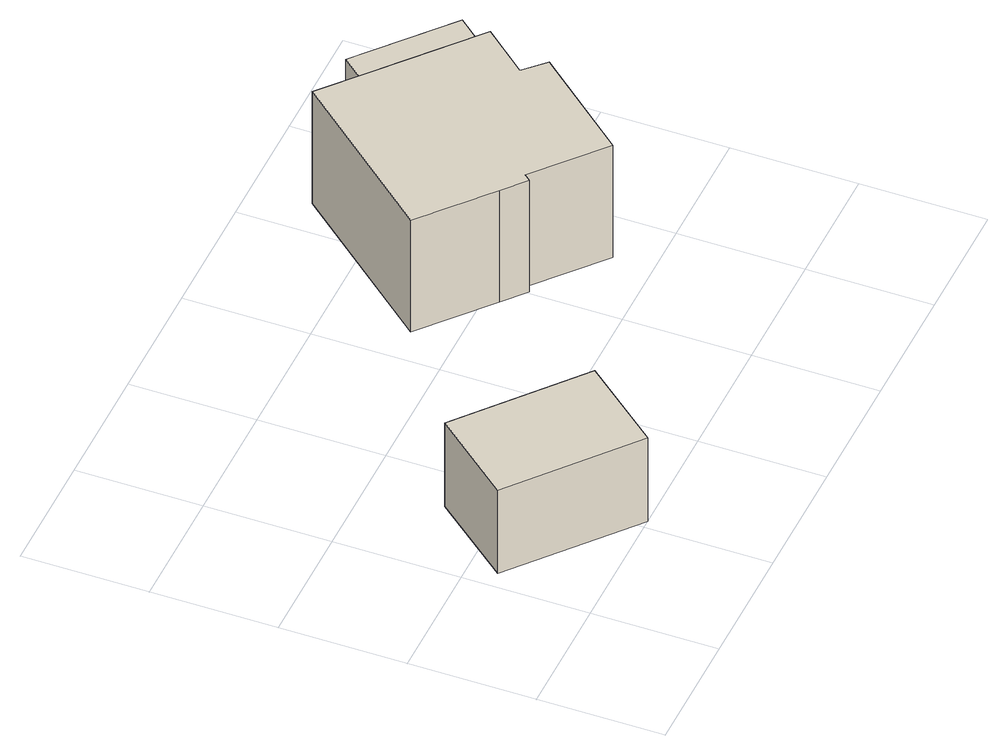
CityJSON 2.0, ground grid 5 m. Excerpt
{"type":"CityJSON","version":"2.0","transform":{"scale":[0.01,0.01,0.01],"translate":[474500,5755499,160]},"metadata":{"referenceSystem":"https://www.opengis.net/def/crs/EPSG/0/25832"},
"CityObjects":{
"building1":{"type":"Building","attributes":{"Gemeindeschluessel":"05711000","BezugspunktDach":"2000","function":"31001_9998","measuredHeight":5.25},"address":[{"country":"Germany","locality":"Bielefeld","thoroughfareNumber":"485","thoroughfareName":"Senner Hellweg"}],"geometry":[{"type":"Solid","lod":"1","boundaries":[[[[0,1,2,3]],[[4,5,6,7]],[[4,7,3,2]],[[5,4,2,1]],[[6,5,1,0]],[[7,6,0,3]]]]}]},
"building2":{"type":"Building","attributes":{"Gemeindeschluessel":"05711000","function":"31001_1010"},"address":[{"country":"Germany","locality":"Bielefeld","thoroughfareNumber":"485","thoroughfareName":"Senner Hellweg"}],"children":["building2-1","building2-2"]},
"building2-1":{"type":"BuildingPart","attributes":{"BezugspunktDach":"2000","measuredHeight":7.71},"parents":["building2"],"geometry":[{"type":"Solid","lod":"1","boundaries":[[[[8,9,10,11,12,13,14,15,16,17,18]],[[19,20,21,22,23,24,25,26,27,28,29]],[[19,29,18,17]],[[20,19,17,16]],[[21,20,16,15]],[[22,21,15,14]],[[23,22,14,13]],[[24,23,13,12]],[[25,24,12,11]],[[26,25,11,10]],[[27,26,10,9]],[[28,27,9,8]],[[29,28,8,18]]]]}]},
"building2-2":{"type":"BuildingPart","attributes":{"BezugspunktDach":"2000","measuredHeight":4.14},"parents":["building2"],"geometry":[{"type":"Solid","lod":"1","boundaries":[[[[30,31,32,33]],[[27,25,34,35]],[[27,35,33,32]],[[25,27,32,31]],[[34,25,31,30]],[[35,34,30,33]]]]}]}
},
"vertices":[
[333,702,401],[72,387,401],[538,0,401],[799,315,401],[538,0,2],[72,387,2],[333,702,2],[799,315,2],
[1980,1097,599],[2132,1275,599],[1860,1506,599],[1776,1578,599],[1589,1738,599],[1086,1148,599],[1358,916,599],[1448,839,599],[1468,862,599],[1735,634,599],[2061,1017,599],[1735,634,63],[1468,862,63],[1448,839,63],[1358,916,63],[1086,1148,63],[1589,1738,63],[1776,1578,63],[1860,1506,63],[2132,1275,63],[1980,1097,63],[2061,1017,63],
[1920,1747,478],[1776,1578,478],[2132,1275,478],[2276,1443,478],[1920,1747,63],[2276,1443,63]
]}
